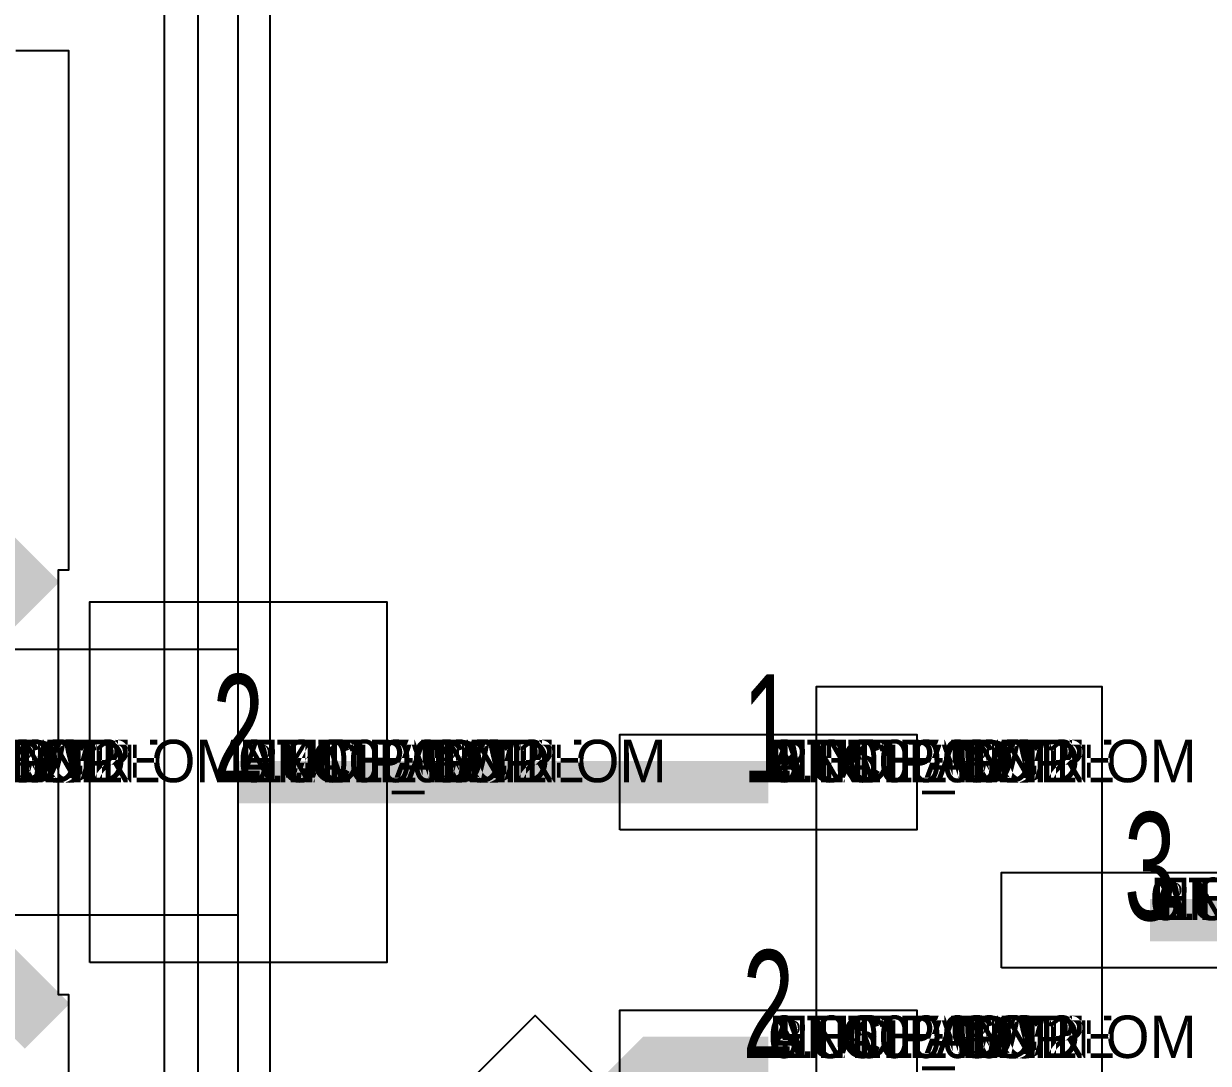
# Model space of a CAD drawing. Extents: x 0 to 323, y 0 to 320.
# Drawn here: x 166.24 to 171.82, y 61.58 to 66.48 of the extents above; entities that cross this region are included whole.
import ezdxf
from ezdxf.enums import TextEntityAlignment as Align

# ---------------------------------------------------------------- set-up
doc = ezdxf.new("R2010")
doc.units = 0
doc.header["$MEASUREMENT"] = 0
doc.layers.get('0').update_dxf_attribs({"linetype": 'CONTINUOUS'})
for name, color, linetype in [('CDN_FIGURES', 7, 'CONTINUOUS'), ('ETCH_INT1', 4, 'CONTINUOUS'), ('ETCH_TOP', 2, 'CONTINUOUS'), ('MANUFACTURING_NCLEGEND-1-6', 8, 'CONTINUOUS'), ('PACKAGE_GEOMETRY_ASSEMBLY_TOP', 11, 'CONTINUOUS'), ('PACKAGE_GEOMETRY_PIN_NUMBER', 9, 'CONTINUOUS')]:
    doc.layers.add(name, color=color, linetype=linetype)

# ---------------------------------------------------------------- blocks, each defined once
blk = doc.blocks.new('FIGURE_DIAMOND')
at = {"layer": 'CDN_FIGURES'}
blk.add_lwpolyline([(-0.5, 0), (0, 0.5), (0.5, 0), (0, -0.5)], close=True, dxfattribs=at)
blk = doc.blocks.new('PAD_INFO')
for tag in ['SHAPE_TYPE', 'PAD_HEIGHT', 'PAD_LAYER', 'PAD_TYPE', 'PAD_WIDTH']:
    blk.add_attdef(tag, (0, 0), '', height=0.2)
at = {"flags": 2}
blk.add_attdef('CDN_TYPE', (0, 0), '', height=0.2, dxfattribs=at)
blk = doc.blocks.new('DRILL_INFO')
at = {"flags": 2}
blk.add_attdef('CDN_TYPE', (0, 0), '', height=0.2, dxfattribs=at)
for tag in ['FSHAPE', 'FCHAR', 'DRILL_HEIGHT', 'DIAMETER', 'PLATED', 'DRILL_WIDTH']:
    blk.add_attdef(tag, (0, 0), '', height=0.2)
blk = doc.blocks.new('RC1400X0450TS')
at = {"layer": 'ETCH_TOP'}
blk.add_lwpolyline([(-0.7, -0.225), (-0.7, 0.225), (0.7, 0.225), (0.7, -0.225)], close=True, dxfattribs=at)
ref = blk.add_blockref('PAD_INFO', (0, 0))
ref.add_attrib('PAD_LAYER', 'ETCH_TOP', (0, 0), dxfattribs={"height": 0.2})
ref.add_attrib('SHAPE_TYPE', 'NULL', (0, 0), dxfattribs={"height": 0.2})
ref.add_attrib('PAD_TYPE', 'ANTIPAD', (0, 0), dxfattribs={"height": 0.2})
ref.add_attrib('PAD_WIDTH', '0.000000', (0, 0), dxfattribs={"height": 0.2})
ref.add_attrib('PAD_HEIGHT', '0.000000', (0, 0), dxfattribs={"height": 0.2})
ref = blk.add_blockref('PAD_INFO', (0, 0))
ref.add_attrib('PAD_LAYER', 'ETCH_GND', (0, 0), dxfattribs={"height": 0.2})
ref.add_attrib('SHAPE_TYPE', 'NULL', (0, 0), dxfattribs={"height": 0.2})
ref.add_attrib('PAD_TYPE', 'ANTIPAD', (0, 0), dxfattribs={"height": 0.2})
ref.add_attrib('PAD_WIDTH', '0.000000', (0, 0), dxfattribs={"height": 0.2})
ref.add_attrib('PAD_HEIGHT', '0.000000', (0, 0), dxfattribs={"height": 0.2})
ref = blk.add_blockref('PAD_INFO', (0, 0))
ref.add_attrib('PAD_LAYER', 'ETCH_INT1', (0, 0), dxfattribs={"height": 0.2})
ref.add_attrib('SHAPE_TYPE', 'NULL', (0, 0), dxfattribs={"height": 0.2})
ref.add_attrib('PAD_TYPE', 'ANTIPAD', (0, 0), dxfattribs={"height": 0.2})
ref.add_attrib('PAD_WIDTH', '0.000000', (0, 0), dxfattribs={"height": 0.2})
ref.add_attrib('PAD_HEIGHT', '0.000000', (0, 0), dxfattribs={"height": 0.2})
ref = blk.add_blockref('PAD_INFO', (0, 0))
ref.add_attrib('PAD_LAYER', 'ETCH_INT2', (0, 0), dxfattribs={"height": 0.2})
ref.add_attrib('SHAPE_TYPE', 'NULL', (0, 0), dxfattribs={"height": 0.2})
ref.add_attrib('PAD_TYPE', 'ANTIPAD', (0, 0), dxfattribs={"height": 0.2})
ref.add_attrib('PAD_WIDTH', '0.000000', (0, 0), dxfattribs={"height": 0.2})
ref.add_attrib('PAD_HEIGHT', '0.000000', (0, 0), dxfattribs={"height": 0.2})
ref = blk.add_blockref('PAD_INFO', (0, 0))
ref.add_attrib('PAD_LAYER', 'ETCH_PWR', (0, 0), dxfattribs={"height": 0.2})
ref.add_attrib('SHAPE_TYPE', 'NULL', (0, 0), dxfattribs={"height": 0.2})
ref.add_attrib('PAD_TYPE', 'ANTIPAD', (0, 0), dxfattribs={"height": 0.2})
ref.add_attrib('PAD_WIDTH', '0.000000', (0, 0), dxfattribs={"height": 0.2})
ref.add_attrib('PAD_HEIGHT', '0.000000', (0, 0), dxfattribs={"height": 0.2})
ref = blk.add_blockref('PAD_INFO', (0, 0))
ref.add_attrib('PAD_LAYER', 'ETCH_BOTTOM', (0, 0), dxfattribs={"height": 0.2})
ref.add_attrib('SHAPE_TYPE', 'NULL', (0, 0), dxfattribs={"height": 0.2})
ref.add_attrib('PAD_TYPE', 'ANTIPAD', (0, 0), dxfattribs={"height": 0.2})
ref.add_attrib('PAD_WIDTH', '0.000000', (0, 0), dxfattribs={"height": 0.2})
ref.add_attrib('PAD_HEIGHT', '0.000000', (0, 0), dxfattribs={"height": 0.2})
ref = blk.add_blockref('PAD_INFO', (0, 0))
ref.add_attrib('PAD_LAYER', 'ETCH_TOP', (0, 0), dxfattribs={"height": 0.2})
ref.add_attrib('SHAPE_TYPE', 'NULL', (0, 0), dxfattribs={"height": 0.2})
ref.add_attrib('PAD_TYPE', 'THERMAL', (0, 0), dxfattribs={"height": 0.2})
ref.add_attrib('PAD_WIDTH', '0.000000', (0, 0), dxfattribs={"height": 0.2})
ref.add_attrib('PAD_HEIGHT', '0.000000', (0, 0), dxfattribs={"height": 0.2})
ref = blk.add_blockref('PAD_INFO', (0, 0))
ref.add_attrib('PAD_LAYER', 'ETCH_GND', (0, 0), dxfattribs={"height": 0.2})
ref.add_attrib('SHAPE_TYPE', 'NULL', (0, 0), dxfattribs={"height": 0.2})
ref.add_attrib('PAD_TYPE', 'THERMAL', (0, 0), dxfattribs={"height": 0.2})
ref.add_attrib('PAD_WIDTH', '0.000000', (0, 0), dxfattribs={"height": 0.2})
ref.add_attrib('PAD_HEIGHT', '0.000000', (0, 0), dxfattribs={"height": 0.2})
ref = blk.add_blockref('PAD_INFO', (0, 0))
ref.add_attrib('PAD_LAYER', 'ETCH_INT1', (0, 0), dxfattribs={"height": 0.2})
ref.add_attrib('SHAPE_TYPE', 'NULL', (0, 0), dxfattribs={"height": 0.2})
ref.add_attrib('PAD_TYPE', 'THERMAL', (0, 0), dxfattribs={"height": 0.2})
ref.add_attrib('PAD_WIDTH', '0.000000', (0, 0), dxfattribs={"height": 0.2})
ref.add_attrib('PAD_HEIGHT', '0.000000', (0, 0), dxfattribs={"height": 0.2})
ref = blk.add_blockref('PAD_INFO', (0, 0))
ref.add_attrib('PAD_LAYER', 'ETCH_INT2', (0, 0), dxfattribs={"height": 0.2})
ref.add_attrib('SHAPE_TYPE', 'NULL', (0, 0), dxfattribs={"height": 0.2})
ref.add_attrib('PAD_TYPE', 'THERMAL', (0, 0), dxfattribs={"height": 0.2})
ref.add_attrib('PAD_WIDTH', '0.000000', (0, 0), dxfattribs={"height": 0.2})
ref.add_attrib('PAD_HEIGHT', '0.000000', (0, 0), dxfattribs={"height": 0.2})
ref = blk.add_blockref('PAD_INFO', (0, 0))
ref.add_attrib('PAD_LAYER', 'ETCH_PWR', (0, 0), dxfattribs={"height": 0.2})
ref.add_attrib('SHAPE_TYPE', 'NULL', (0, 0), dxfattribs={"height": 0.2})
ref.add_attrib('PAD_TYPE', 'THERMAL', (0, 0), dxfattribs={"height": 0.2})
ref.add_attrib('PAD_WIDTH', '0.000000', (0, 0), dxfattribs={"height": 0.2})
ref.add_attrib('PAD_HEIGHT', '0.000000', (0, 0), dxfattribs={"height": 0.2})
ref = blk.add_blockref('PAD_INFO', (0, 0))
ref.add_attrib('PAD_LAYER', 'ETCH_BOTTOM', (0, 0), dxfattribs={"height": 0.2})
ref.add_attrib('SHAPE_TYPE', 'NULL', (0, 0), dxfattribs={"height": 0.2})
ref.add_attrib('PAD_TYPE', 'THERMAL', (0, 0), dxfattribs={"height": 0.2})
ref.add_attrib('PAD_WIDTH', '0.000000', (0, 0), dxfattribs={"height": 0.2})
ref.add_attrib('PAD_HEIGHT', '0.000000', (0, 0), dxfattribs={"height": 0.2})
ref = blk.add_blockref('PAD_INFO', (0, 0))
ref.add_attrib('PAD_LAYER', 'ETCH_TOP', (0, 0), dxfattribs={"height": 0.2})
ref.add_attrib('SHAPE_TYPE', 'RECTANGLE', (0, 0), dxfattribs={"height": 0.2})
ref.add_attrib('PAD_TYPE', 'REGULAR', (0, 0), dxfattribs={"height": 0.2})
ref.add_attrib('PAD_WIDTH', '1.400000', (0, 0), dxfattribs={"height": 0.2})
ref.add_attrib('PAD_HEIGHT', '0.450000', (0, 0), dxfattribs={"height": 0.2})
ref = blk.add_blockref('PAD_INFO', (0, 0))
ref.add_attrib('PAD_LAYER', 'ETCH_GND', (0, 0), dxfattribs={"height": 0.2})
ref.add_attrib('SHAPE_TYPE', 'NULL', (0, 0), dxfattribs={"height": 0.2})
ref.add_attrib('PAD_TYPE', 'REGULAR', (0, 0), dxfattribs={"height": 0.2})
ref.add_attrib('PAD_WIDTH', '0.000000', (0, 0), dxfattribs={"height": 0.2})
ref.add_attrib('PAD_HEIGHT', '0.000000', (0, 0), dxfattribs={"height": 0.2})
ref = blk.add_blockref('PAD_INFO', (0, 0))
ref.add_attrib('PAD_LAYER', 'ETCH_INT1', (0, 0), dxfattribs={"height": 0.2})
ref.add_attrib('SHAPE_TYPE', 'NULL', (0, 0), dxfattribs={"height": 0.2})
ref.add_attrib('PAD_TYPE', 'REGULAR', (0, 0), dxfattribs={"height": 0.2})
ref.add_attrib('PAD_WIDTH', '0.000000', (0, 0), dxfattribs={"height": 0.2})
ref.add_attrib('PAD_HEIGHT', '0.000000', (0, 0), dxfattribs={"height": 0.2})
ref = blk.add_blockref('PAD_INFO', (0, 0))
ref.add_attrib('PAD_LAYER', 'ETCH_INT2', (0, 0), dxfattribs={"height": 0.2})
ref.add_attrib('SHAPE_TYPE', 'NULL', (0, 0), dxfattribs={"height": 0.2})
ref.add_attrib('PAD_TYPE', 'REGULAR', (0, 0), dxfattribs={"height": 0.2})
ref.add_attrib('PAD_WIDTH', '0.000000', (0, 0), dxfattribs={"height": 0.2})
ref.add_attrib('PAD_HEIGHT', '0.000000', (0, 0), dxfattribs={"height": 0.2})
ref = blk.add_blockref('PAD_INFO', (0, 0))
ref.add_attrib('PAD_LAYER', 'ETCH_PWR', (0, 0), dxfattribs={"height": 0.2})
ref.add_attrib('SHAPE_TYPE', 'NULL', (0, 0), dxfattribs={"height": 0.2})
ref.add_attrib('PAD_TYPE', 'REGULAR', (0, 0), dxfattribs={"height": 0.2})
ref.add_attrib('PAD_WIDTH', '0.000000', (0, 0), dxfattribs={"height": 0.2})
ref.add_attrib('PAD_HEIGHT', '0.000000', (0, 0), dxfattribs={"height": 0.2})
ref = blk.add_blockref('PAD_INFO', (0, 0))
ref.add_attrib('PAD_LAYER', 'ETCH_BOTTOM', (0, 0), dxfattribs={"height": 0.2})
ref.add_attrib('SHAPE_TYPE', 'NULL', (0, 0), dxfattribs={"height": 0.2})
ref.add_attrib('PAD_TYPE', 'REGULAR', (0, 0), dxfattribs={"height": 0.2})
ref.add_attrib('PAD_WIDTH', '0.000000', (0, 0), dxfattribs={"height": 0.2})
ref.add_attrib('PAD_HEIGHT', '0.000000', (0, 0), dxfattribs={"height": 0.2})
ref = blk.add_blockref('DRILL_INFO', (0, 0))
ref.add_attrib('DIAMETER', '0.000000', (0, 0), dxfattribs={"height": 0.2})
ref.add_attrib('PLATED', 'PLATED', (0, 0), dxfattribs={"height": 0.2})
ref.add_attrib('FSHAPE', 'NULL', (0, 0), dxfattribs={"height": 0.2})
ref.add_attrib('DRILL_WIDTH', '0.000000', (0, 0), dxfattribs={"height": 0.2})
ref.add_attrib('DRILL_HEIGHT', '0.000000', (0, 0), dxfattribs={"height": 0.2})
for tag in ['CDN_TYPE', 'PIN']:
    blk.add_attdef(tag, (0, 0), '', height=0.2)
at = {"flags": 2}
for tag in ['PSTKNAME', 'BBV']:
    blk.add_attdef(tag, (0, 0), '', height=0.2, dxfattribs=at)
blk = doc.blocks.new('F364')
at = {"layer": 'PACKAGE_GEOMETRY_ASSEMBLY_TOP'}
blk.add_lwpolyline([(0.225, -1.75), (1.575, -1.75), (1.575, 0.45), (0.225, 0.45)], close=True, dxfattribs=at)
at = {"layer": 'ETCH_TOP'}
ref = blk.add_blockref('RC1400X0450TS', (0, 0), dxfattribs=at)
ref.add_attrib('CDN_TYPE', 'PIN', (0, 0), dxfattribs={"height": 0.2})
ref.add_attrib('PIN', '1', (0, 0), dxfattribs={"height": 0.2})
ref = blk.add_blockref('RC1400X0450TS', (0, -1.3), dxfattribs=at)
ref.add_attrib('CDN_TYPE', 'PIN', (0, 0), dxfattribs={"height": 0.2})
ref.add_attrib('PIN', '2', (0, 0), dxfattribs={"height": 0.2})
ref = blk.add_blockref('RC1400X0450TS', (1.8, -0.65), dxfattribs=at)
ref.add_attrib('CDN_TYPE', 'PIN', (0, 0), dxfattribs={"height": 0.2})
ref.add_attrib('PIN', '3', (0, 0), dxfattribs={"height": 0.2})
at = {"flags": 2}
for tag in ['SYMBOL_TYPE', 'CDN_TYPE', 'REFDES']:
    blk.add_attdef(tag, (0, 0), '', height=0.2, dxfattribs=at)
blk = doc.blocks.new('RC1400X1700TS')
at = {"layer": 'ETCH_TOP'}
blk.add_lwpolyline([(-0.7, -0.85), (-0.7, 0.85), (0.7, 0.85), (0.7, -0.85)], close=True, dxfattribs=at)
ref = blk.add_blockref('PAD_INFO', (0, 0))
ref.add_attrib('PAD_LAYER', 'ETCH_TOP', (0, 0), dxfattribs={"height": 0.2})
ref.add_attrib('SHAPE_TYPE', 'NULL', (0, 0), dxfattribs={"height": 0.2})
ref.add_attrib('PAD_TYPE', 'ANTIPAD', (0, 0), dxfattribs={"height": 0.2})
ref.add_attrib('PAD_WIDTH', '0.000000', (0, 0), dxfattribs={"height": 0.2})
ref.add_attrib('PAD_HEIGHT', '0.000000', (0, 0), dxfattribs={"height": 0.2})
ref = blk.add_blockref('PAD_INFO', (0, 0))
ref.add_attrib('PAD_LAYER', 'ETCH_GND', (0, 0), dxfattribs={"height": 0.2})
ref.add_attrib('SHAPE_TYPE', 'NULL', (0, 0), dxfattribs={"height": 0.2})
ref.add_attrib('PAD_TYPE', 'ANTIPAD', (0, 0), dxfattribs={"height": 0.2})
ref.add_attrib('PAD_WIDTH', '0.000000', (0, 0), dxfattribs={"height": 0.2})
ref.add_attrib('PAD_HEIGHT', '0.000000', (0, 0), dxfattribs={"height": 0.2})
ref = blk.add_blockref('PAD_INFO', (0, 0))
ref.add_attrib('PAD_LAYER', 'ETCH_INT1', (0, 0), dxfattribs={"height": 0.2})
ref.add_attrib('SHAPE_TYPE', 'NULL', (0, 0), dxfattribs={"height": 0.2})
ref.add_attrib('PAD_TYPE', 'ANTIPAD', (0, 0), dxfattribs={"height": 0.2})
ref.add_attrib('PAD_WIDTH', '0.000000', (0, 0), dxfattribs={"height": 0.2})
ref.add_attrib('PAD_HEIGHT', '0.000000', (0, 0), dxfattribs={"height": 0.2})
ref = blk.add_blockref('PAD_INFO', (0, 0))
ref.add_attrib('PAD_LAYER', 'ETCH_INT2', (0, 0), dxfattribs={"height": 0.2})
ref.add_attrib('SHAPE_TYPE', 'NULL', (0, 0), dxfattribs={"height": 0.2})
ref.add_attrib('PAD_TYPE', 'ANTIPAD', (0, 0), dxfattribs={"height": 0.2})
ref.add_attrib('PAD_WIDTH', '0.000000', (0, 0), dxfattribs={"height": 0.2})
ref.add_attrib('PAD_HEIGHT', '0.000000', (0, 0), dxfattribs={"height": 0.2})
ref = blk.add_blockref('PAD_INFO', (0, 0))
ref.add_attrib('PAD_LAYER', 'ETCH_PWR', (0, 0), dxfattribs={"height": 0.2})
ref.add_attrib('SHAPE_TYPE', 'NULL', (0, 0), dxfattribs={"height": 0.2})
ref.add_attrib('PAD_TYPE', 'ANTIPAD', (0, 0), dxfattribs={"height": 0.2})
ref.add_attrib('PAD_WIDTH', '0.000000', (0, 0), dxfattribs={"height": 0.2})
ref.add_attrib('PAD_HEIGHT', '0.000000', (0, 0), dxfattribs={"height": 0.2})
ref = blk.add_blockref('PAD_INFO', (0, 0))
ref.add_attrib('PAD_LAYER', 'ETCH_BOTTOM', (0, 0), dxfattribs={"height": 0.2})
ref.add_attrib('SHAPE_TYPE', 'NULL', (0, 0), dxfattribs={"height": 0.2})
ref.add_attrib('PAD_TYPE', 'ANTIPAD', (0, 0), dxfattribs={"height": 0.2})
ref.add_attrib('PAD_WIDTH', '0.000000', (0, 0), dxfattribs={"height": 0.2})
ref.add_attrib('PAD_HEIGHT', '0.000000', (0, 0), dxfattribs={"height": 0.2})
ref = blk.add_blockref('PAD_INFO', (0, 0))
ref.add_attrib('PAD_LAYER', 'ETCH_TOP', (0, 0), dxfattribs={"height": 0.2})
ref.add_attrib('SHAPE_TYPE', 'NULL', (0, 0), dxfattribs={"height": 0.2})
ref.add_attrib('PAD_TYPE', 'THERMAL', (0, 0), dxfattribs={"height": 0.2})
ref.add_attrib('PAD_WIDTH', '0.000000', (0, 0), dxfattribs={"height": 0.2})
ref.add_attrib('PAD_HEIGHT', '0.000000', (0, 0), dxfattribs={"height": 0.2})
ref = blk.add_blockref('PAD_INFO', (0, 0))
ref.add_attrib('PAD_LAYER', 'ETCH_GND', (0, 0), dxfattribs={"height": 0.2})
ref.add_attrib('SHAPE_TYPE', 'NULL', (0, 0), dxfattribs={"height": 0.2})
ref.add_attrib('PAD_TYPE', 'THERMAL', (0, 0), dxfattribs={"height": 0.2})
ref.add_attrib('PAD_WIDTH', '0.000000', (0, 0), dxfattribs={"height": 0.2})
ref.add_attrib('PAD_HEIGHT', '0.000000', (0, 0), dxfattribs={"height": 0.2})
ref = blk.add_blockref('PAD_INFO', (0, 0))
ref.add_attrib('PAD_LAYER', 'ETCH_INT1', (0, 0), dxfattribs={"height": 0.2})
ref.add_attrib('SHAPE_TYPE', 'NULL', (0, 0), dxfattribs={"height": 0.2})
ref.add_attrib('PAD_TYPE', 'THERMAL', (0, 0), dxfattribs={"height": 0.2})
ref.add_attrib('PAD_WIDTH', '0.000000', (0, 0), dxfattribs={"height": 0.2})
ref.add_attrib('PAD_HEIGHT', '0.000000', (0, 0), dxfattribs={"height": 0.2})
ref = blk.add_blockref('PAD_INFO', (0, 0))
ref.add_attrib('PAD_LAYER', 'ETCH_INT2', (0, 0), dxfattribs={"height": 0.2})
ref.add_attrib('SHAPE_TYPE', 'NULL', (0, 0), dxfattribs={"height": 0.2})
ref.add_attrib('PAD_TYPE', 'THERMAL', (0, 0), dxfattribs={"height": 0.2})
ref.add_attrib('PAD_WIDTH', '0.000000', (0, 0), dxfattribs={"height": 0.2})
ref.add_attrib('PAD_HEIGHT', '0.000000', (0, 0), dxfattribs={"height": 0.2})
ref = blk.add_blockref('PAD_INFO', (0, 0))
ref.add_attrib('PAD_LAYER', 'ETCH_PWR', (0, 0), dxfattribs={"height": 0.2})
ref.add_attrib('SHAPE_TYPE', 'NULL', (0, 0), dxfattribs={"height": 0.2})
ref.add_attrib('PAD_TYPE', 'THERMAL', (0, 0), dxfattribs={"height": 0.2})
ref.add_attrib('PAD_WIDTH', '0.000000', (0, 0), dxfattribs={"height": 0.2})
ref.add_attrib('PAD_HEIGHT', '0.000000', (0, 0), dxfattribs={"height": 0.2})
ref = blk.add_blockref('PAD_INFO', (0, 0))
ref.add_attrib('PAD_LAYER', 'ETCH_BOTTOM', (0, 0), dxfattribs={"height": 0.2})
ref.add_attrib('SHAPE_TYPE', 'NULL', (0, 0), dxfattribs={"height": 0.2})
ref.add_attrib('PAD_TYPE', 'THERMAL', (0, 0), dxfattribs={"height": 0.2})
ref.add_attrib('PAD_WIDTH', '0.000000', (0, 0), dxfattribs={"height": 0.2})
ref.add_attrib('PAD_HEIGHT', '0.000000', (0, 0), dxfattribs={"height": 0.2})
ref = blk.add_blockref('PAD_INFO', (0, 0))
ref.add_attrib('PAD_LAYER', 'ETCH_GND', (0, 0), dxfattribs={"height": 0.2})
ref.add_attrib('SHAPE_TYPE', 'NULL', (0, 0), dxfattribs={"height": 0.2})
ref.add_attrib('PAD_TYPE', 'REGULAR', (0, 0), dxfattribs={"height": 0.2})
ref.add_attrib('PAD_WIDTH', '0.000000', (0, 0), dxfattribs={"height": 0.2})
ref.add_attrib('PAD_HEIGHT', '0.000000', (0, 0), dxfattribs={"height": 0.2})
ref = blk.add_blockref('PAD_INFO', (0, 0))
ref.add_attrib('PAD_LAYER', 'ETCH_INT1', (0, 0), dxfattribs={"height": 0.2})
ref.add_attrib('SHAPE_TYPE', 'NULL', (0, 0), dxfattribs={"height": 0.2})
ref.add_attrib('PAD_TYPE', 'REGULAR', (0, 0), dxfattribs={"height": 0.2})
ref.add_attrib('PAD_WIDTH', '0.000000', (0, 0), dxfattribs={"height": 0.2})
ref.add_attrib('PAD_HEIGHT', '0.000000', (0, 0), dxfattribs={"height": 0.2})
ref = blk.add_blockref('PAD_INFO', (0, 0))
ref.add_attrib('PAD_LAYER', 'ETCH_INT2', (0, 0), dxfattribs={"height": 0.2})
ref.add_attrib('SHAPE_TYPE', 'NULL', (0, 0), dxfattribs={"height": 0.2})
ref.add_attrib('PAD_TYPE', 'REGULAR', (0, 0), dxfattribs={"height": 0.2})
ref.add_attrib('PAD_WIDTH', '0.000000', (0, 0), dxfattribs={"height": 0.2})
ref.add_attrib('PAD_HEIGHT', '0.000000', (0, 0), dxfattribs={"height": 0.2})
ref = blk.add_blockref('PAD_INFO', (0, 0))
ref.add_attrib('PAD_LAYER', 'ETCH_PWR', (0, 0), dxfattribs={"height": 0.2})
ref.add_attrib('SHAPE_TYPE', 'NULL', (0, 0), dxfattribs={"height": 0.2})
ref.add_attrib('PAD_TYPE', 'REGULAR', (0, 0), dxfattribs={"height": 0.2})
ref.add_attrib('PAD_WIDTH', '0.000000', (0, 0), dxfattribs={"height": 0.2})
ref.add_attrib('PAD_HEIGHT', '0.000000', (0, 0), dxfattribs={"height": 0.2})
ref = blk.add_blockref('PAD_INFO', (0, 0))
ref.add_attrib('PAD_LAYER', 'ETCH_BOTTOM', (0, 0), dxfattribs={"height": 0.2})
ref.add_attrib('SHAPE_TYPE', 'NULL', (0, 0), dxfattribs={"height": 0.2})
ref.add_attrib('PAD_TYPE', 'REGULAR', (0, 0), dxfattribs={"height": 0.2})
ref.add_attrib('PAD_WIDTH', '0.000000', (0, 0), dxfattribs={"height": 0.2})
ref.add_attrib('PAD_HEIGHT', '0.000000', (0, 0), dxfattribs={"height": 0.2})
ref = blk.add_blockref('DRILL_INFO', (0, 0))
ref.add_attrib('DIAMETER', '0.000000', (0, 0), dxfattribs={"height": 0.2})
ref.add_attrib('PLATED', 'PLATED', (0, 0), dxfattribs={"height": 0.2})
ref.add_attrib('FSHAPE', 'NULL', (0, 0), dxfattribs={"height": 0.2})
ref.add_attrib('DRILL_WIDTH', '0.000000', (0, 0), dxfattribs={"height": 0.2})
ref.add_attrib('DRILL_HEIGHT', '0.000000', (0, 0), dxfattribs={"height": 0.2})
ref = blk.add_blockref('PAD_INFO', (0, 0))
ref.add_attrib('PAD_LAYER', 'ETCH_TOP', (0, 0), dxfattribs={"height": 0.2})
ref.add_attrib('SHAPE_TYPE', 'RECTANGLE', (0, 0), dxfattribs={"height": 0.2})
ref.add_attrib('PAD_TYPE', 'REGULAR', (0, 0), dxfattribs={"height": 0.2})
ref.add_attrib('PAD_WIDTH', '1.400000', (0, 0), dxfattribs={"height": 0.2})
ref.add_attrib('PAD_HEIGHT', '1.700000', (0, 0), dxfattribs={"height": 0.2})
for tag in ['CDN_TYPE', 'PIN']:
    blk.add_attdef(tag, (0, 0), '', height=0.2)
at = {"flags": 2}
for tag in ['PSTKNAME', 'BBV']:
    blk.add_attdef(tag, (0, 0), '', height=0.2, dxfattribs=at)
blk = doc.blocks.new('F91')
at = {"layer": 'PACKAGE_GEOMETRY_ASSEMBLY_TOP'}
blk.add_lwpolyline([(0, -0.625), (2, -0.625), (2, 0.625), (0, 0.625)], close=True, dxfattribs=at)
at = {"layer": 'ETCH_TOP'}
ref = blk.add_blockref('RC1400X1700TS', (0, 0), dxfattribs=at)
ref.add_attrib('CDN_TYPE', 'PIN', (0, 0), dxfattribs={"height": 0.2})
ref.add_attrib('PIN', '1', (0, 0), dxfattribs={"height": 0.2})
ref = blk.add_blockref('RC1400X1700TS', (2, 0), dxfattribs=at)
ref.add_attrib('CDN_TYPE', 'PIN', (0, 0), dxfattribs={"height": 0.2})
ref.add_attrib('PIN', '2', (0, 0), dxfattribs={"height": 0.2})
at = {"flags": 2}
for tag in ['SYMBOL_TYPE', 'CDN_TYPE', 'REFDES']:
    blk.add_attdef(tag, (0, 0), '', height=0.2, dxfattribs=at)

msp = doc.modelspace()

# ---------------------------------------------------------------- linework, layer by layer
at = {"layer": 'ETCH_INT1'}
for points in [[(166.9, 77.2), (166.9, 70.7915), (166.8632, 70.781, 0.75525), (166.8632, 69.819), (166.9, 69.8085), (166.9, 59.8), (165.95, 58.85), (157.9, 58.85), (149.05, 67.7), (149.05, 102.1)], [(156.8, 43), (156.8, 55.75), (159.5, 58.45), (164.6485, 58.45, -0.413636), (164.7499, 58.3488, 0.997603), (165.7501, 58.3488, -0.413636), (165.8515, 58.45), (166.45, 58.45), (167.4, 59.4), (167.4, 69.9994), (167.4092, 70.0125, 0.316177), (167.4092, 70.5875), (167.4, 70.6006), (167.4, 77.6)], [(167.0585, 77.3585), (167.0585, 70.6719), (167.0501, 70.6695), (167.0501, 69.9305), (167.0585, 69.9281), (167.0585, 59.7343), (166.0629, 58.7387, 0.529074), (166.1572, 58.6001), (166.3878, 58.6001), (167.2499, 59.4622), (167.2499, 77.5378)]]:
    msp.add_lwpolyline(points, format="xyb", dxfattribs=at)
at = {"layer": 'ETCH_TOP'}
msp.add_lwpolyline([(166.2001, 66.35), (166.45, 66.35), (166.45, 63.9001), (166.3999, 63.9001), (166.3999, 61.8999), (166.45, 61.8999), (166.45, 56.65)], dxfattribs=at)
for points in [[(165.25, 62.9, 0.3, 0.3, 0), (166.3, 63.95, 0.3, 0.3, 0)], [(165.25, 62.85, 0.3, 0.3, 0), (166.35, 61.75, 0.3, 0.3, 0)], [(167.25, 62.9, 0.2, 0.2, 0), (169.75, 62.9, 0.2, 0.2, 0)], [(171.55, 62.25, 0.2, 0.2, 0), (173.75, 62.25, 0.2, 0.2, 0), (173.9, 62.4, 0.2, 0.2, 0)], [(169.75, 61.6, 0.2, 0.2, 0), (169.2, 61.6, 0.2, 0.2, 0), (168.65, 61.05, 0.2, 0.2, 0)]]:
    msp.add_lwpolyline(points, format="xyseb", dxfattribs=at)

# ---------------------------------------------------------------- block references
for name, p in [('F91', (165.25, 62.9)), ('F364', (169.75, 62.9))]:
    msp.add_blockref(name, p)
at = {"layer": 'MANUFACTURING_NCLEGEND-1-6', "xscale": 1.5, "yscale": 1.5}
msp.add_blockref('FIGURE_DIAMOND', (168.65, 61.05), dxfattribs=at)

# ---------------------------------------------------------------- texts
at = {"layer": 'PACKAGE_GEOMETRY_PIN_NUMBER', "width": 0.649606}
for s, p in [('2', (167.25, 62.9)), ('1', (169.75, 62.9)), ('3', (171.55, 62.25)), ('2', (169.75, 61.6))]:
    msp.add_text(s, height=0.508, dxfattribs=at).set_placement(p, align=Align.CENTER)

doc.saveas('drawing.dxf')
